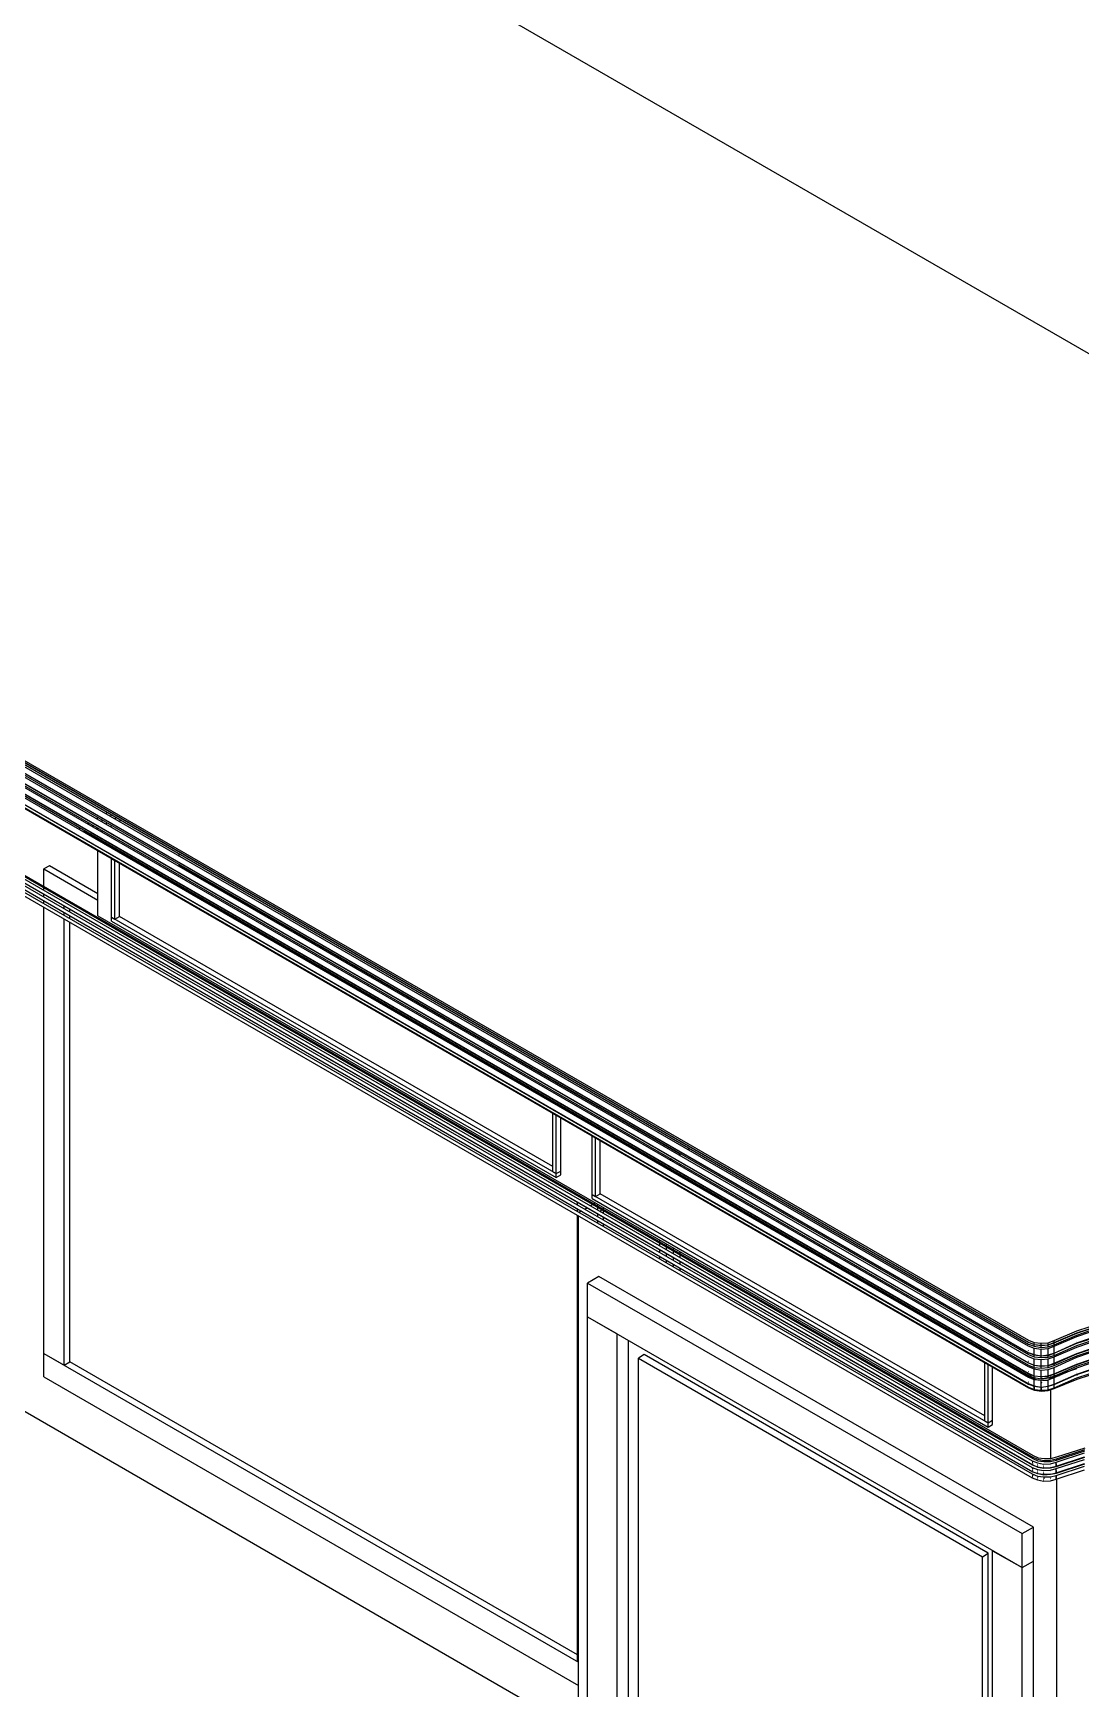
# Model space of a CAD drawing. Header units: inches. Extents: x 0.3 to 16.2, y 0.3 to 11.4.
# Drawn here: x 11.906 to 12.998, y 8.204 to 9.929 of the extents above; entities that cross this region are included whole.
import ezdxf

# ---------------------------------------------------------------- set-up
doc = ezdxf.new("R2010")
doc.units = ezdxf.units.IN
doc.header["$LTSCALE"] = 0.009843
doc.header["$MEASUREMENT"] = 0
doc.layers.add('GEOMETRY', color=7, linetype='Continuous')

msp = doc.modelspace()

# ---------------------------------------------------------------- linework, layer by layer
at = {"layer": 'GEOMETRY'}
for p, q in [((13.8654, 9.0992), (11.5606, 10.4299)), ((10.6354, 9.8933), (12.9433, 8.561)), ((10.6354, 9.8933), (12.9433, 8.561)), ((10.6386, 9.8957), (12.9437, 8.565)), ((10.6386, 9.8957), (12.9437, 8.565)), ((10.6386, 9.8937), (12.9437, 8.563)), ((10.639, 9.8976), (12.9437, 8.5669)), ((10.639, 9.8976), (12.9437, 8.5669)), ((10.639, 9.8957), (12.9437, 8.565)), ((10.6354, 9.8866), (12.9433, 8.5543)), ((10.6354, 9.8827), (12.9433, 8.55)), ((10.6354, 9.8827), (12.9433, 8.55)), ((10.6354, 9.8756), (12.9433, 8.5433)), ((10.6386, 9.8846), (12.9437, 8.5539)), ((10.6386, 9.8846), (12.9437, 8.5539)), ((10.6386, 9.8846), (12.9437, 8.5539)), ((10.6386, 9.8827), (12.9437, 8.552)), ((10.6386, 9.874), (12.9437, 8.5433)), ((10.6386, 9.874), (12.9437, 8.5433)), ((10.6386, 9.874), (12.9437, 8.5433)), ((10.6354, 9.8717), (12.9433, 8.5394)), ((10.6354, 9.8717), (12.9433, 8.5394)), ((10.6354, 9.865), (12.9433, 8.5327)), ((10.6354, 9.861), (12.9433, 8.5283)), ((10.6354, 9.861), (12.9433, 8.5283)), ((10.6386, 9.8717), (12.9437, 8.5409)), ((10.6386, 9.863), (12.9437, 8.5323)), ((10.6386, 9.863), (12.9437, 8.5323)), ((10.6386, 9.863), (12.9437, 8.5323)), ((10.6386, 9.861), (12.9437, 8.5303)), ((10.6354, 9.8539), (12.9433, 8.5217)), ((10.6386, 9.852), (12.9437, 8.5213)), ((10.6413, 9.8472), (12.9437, 8.5181)), ((10.6469, 9.8433), (12.9437, 8.5173)), ((10.6937, 9.7425), (12.9476, 8.4413)), ((10.6937, 9.7425), (12.9476, 8.4413)), ((10.6937, 9.7382), (12.9476, 8.437)), ((10.6937, 9.7358), (12.9476, 8.4343)), ((10.6937, 9.7358), (12.9476, 8.4343)), ((10.698, 9.7441), (12.948, 8.4449)), ((10.698, 9.7441), (12.948, 8.4449)), ((10.698, 9.7425), (12.948, 8.4437)), ((10.698, 9.7358), (12.948, 8.437)), ((10.6937, 9.7315), (12.9476, 8.4303)), ((10.6937, 9.7287), (12.9476, 8.4276)), ((10.6937, 9.7287), (12.9476, 8.4276)), ((10.6937, 9.7248), (12.9476, 8.4236)), ((10.698, 9.7291), (12.948, 8.4299)), ((11.9839, 9.1169), (11.9823, 9.1157)), ((11.9858, 9.1181), (11.9858, 9.1177)), ((11.9886, 9.1142), (11.987, 9.1134)), ((11.9906, 9.1154), (11.9906, 9.1154)), ((11.9953, 9.1126), (11.9953, 9.1126)), ((11.9559, 9.1004), (11.9539, 9.0996)), ((11.9606, 9.098), (11.9598, 9.0976)), ((11.9598, 9.0976), (12.9457, 8.5283)), ((11.9598, 9.0976), (12.9457, 8.5283)), ((11.9598, 9.0961), (11.9598, 9.0976)), ((11.965, 9.1059), (11.9634, 9.1051)), ((11.9669, 9.0961), (12.9469, 8.5303)), ((11.9669, 9.0961), (12.9469, 8.5303)), ((11.9669, 9.0961), (11.9669, 9.0961)), ((11.9697, 9.1031), (11.9681, 9.1024)), ((11.9744, 9.1114), (11.9728, 9.1106)), ((11.9744, 9.1004), (11.9728, 9.0996)), ((11.9791, 9.1087), (11.9776, 9.1079)), ((11.9791, 9.098), (11.9776, 9.0969)), ((11.9839, 9.1059), (11.9823, 9.1051)), ((11.9886, 9.1031), (11.987, 9.1024)), ((11.9933, 9.1114), (11.9917, 9.1106)), ((11.998, 9.1087), (11.9965, 9.1079)), ((12, 9.1098), (12, 9.1098)), ((11.9669, 9.0937), (11.9669, 9.0941)), ((11.9236, 9.0614), (11.9177, 9.0583)), ((11.974, 9.0323), (11.9236, 9.0614)), ((11.974, 9.0094), (11.974, 9.0772)), ((11.9882, 9.0689), (12.4516, 8.8016)), ((11.9882, 9.0689), (11.9917, 9.0669)), ((11.9882, 9.0689), (11.9917, 9.0669)), ((11.9882, 9.0079), (11.9882, 9.0689)), ((11.9917, 9.0059), (11.9917, 9.0669)), ((11.9965, 9.0087), (11.9965, 9.0642)), ((12.0587, 9.0756), (12.0587, 9.076)), ((12.0587, 9.0717), (12.0587, 9.0736)), ((12.0587, 9.061), (12.0587, 9.063)), ((12.5807, 8.761), (12.0587, 9.0622)), ((11.9177, 9.0583), (11.974, 9.0256)), ((11.9177, 9.0583), (11.974, 9.0256)), ((11.9177, 9.0398), (11.9177, 9.0583)), ((11.9177, 9.0358), (11.9177, 9.0386)), ((11.9177, 9.0291), (11.9177, 9.0319)), ((11.9177, 9.022), (11.9177, 9.0248)), ((11.9177, 8.5531), (11.9177, 9.0181)), ((11.939, 9.0169), (11.939, 9.0197)), ((11.939, 9.0098), (11.939, 9.0126)), ((11.9449, 9.0134), (11.9449, 9.0161)), ((11.9449, 9.0067), (11.9449, 9.0094)), ((11.974, 9.0094), (12.9484, 8.4469)), ((11.939, 8.5409), (11.939, 9.0059)), ((11.9449, 8.5445), (11.9449, 9.0024)), ((11.9882, 9.0079), (12.4516, 8.7406)), ((11.9882, 9.0079), (12.4516, 8.7406)), ((11.9882, 9.0079), (11.9917, 9.0059)), ((11.9882, 9.0039), (11.9882, 9.0079)), ((11.9882, 9.0039), (12.4516, 8.7366)), ((11.9917, 9.0059), (11.9965, 9.0087)), ((12.448, 8.748), (11.9965, 9.0087)), ((11.2594, 8.8614), (12.4748, 8.1594)), ((12.448, 8.8035), (12.4516, 8.8016)), ((12.448, 8.8035), (12.4516, 8.8016)), ((12.448, 8.7425), (12.448, 8.8035)), ((12.4516, 8.7406), (12.4516, 8.8016)), ((12.4563, 8.7433), (12.4563, 8.7988)), ((12.489, 8.7799), (12.9016, 8.5417)), ((12.489, 8.7799), (12.4925, 8.778)), ((12.489, 8.7799), (12.4925, 8.778)), ((12.489, 8.7189), (12.489, 8.7799)), ((12.4925, 8.7169), (12.4925, 8.778)), ((12.4972, 8.7197), (12.4972, 8.7752)), ((12.5925, 8.7677), (12.5925, 8.7677)), ((12.5701, 8.7547), (12.5717, 8.7559)), ((12.5701, 8.7547), (12.5717, 8.7559)), ((12.5717, 8.7559), (12.5701, 8.7547)), ((12.5736, 8.7567), (12.5736, 8.7567)), ((12.5736, 8.7528), (12.5736, 8.7547)), ((12.5795, 8.7602), (12.5807, 8.761)), ((12.5795, 8.7602), (12.5807, 8.761)), ((12.5811, 8.761), (12.5795, 8.7602)), ((12.5807, 8.7594), (12.5807, 8.761)), ((12.5807, 8.7488), (12.5807, 8.7504)), ((12.5906, 8.7665), (12.589, 8.7657)), ((12.448, 8.7425), (12.4516, 8.7406)), ((12.4516, 8.7406), (12.4563, 8.7433)), ((12.4516, 8.7406), (12.4563, 8.7433)), ((12.4516, 8.7406), (12.4563, 8.7433)), ((12.4516, 8.7366), (12.4516, 8.7406)), ((12.4516, 8.7366), (12.4563, 8.7394)), ((12.4563, 8.7394), (12.4563, 8.7433)), ((12.489, 8.7189), (12.9016, 8.4807)), ((12.489, 8.7189), (12.9016, 8.4807)), ((12.489, 8.7189), (12.4925, 8.7169)), ((12.489, 8.7146), (12.489, 8.7189)), ((12.4925, 8.7169), (12.4972, 8.7197)), ((12.898, 8.4882), (12.4972, 8.7197)), ((12.4736, 8.7079), (12.4736, 8.7106)), ((12.4736, 8.7012), (12.4736, 8.7039)), ((12.478, 8.7016), (12.4748, 8.7)), ((12.4839, 8.7047), (12.4815, 8.7035)), ((12.4898, 8.7083), (12.4874, 8.7071)), ((12.489, 8.7146), (12.9016, 8.4764)), ((12.4925, 8.7098), (12.4909, 8.7091)), ((12.4949, 8.7067), (12.4949, 8.7087)), ((12.4949, 8.7024), (12.4949, 8.7051)), ((12.4949, 8.6957), (12.4949, 8.6984)), ((12.4969, 8.7016), (12.4992, 8.7028)), ((12.4969, 8.7016), (12.4992, 8.7028)), ((12.4969, 8.7016), (12.4992, 8.7028)), ((12.5004, 8.7035), (12.5008, 8.7039)), ((12.5004, 8.7035), (12.5008, 8.7039)), ((12.5004, 8.7035), (12.5008, 8.7039)), ((12.5008, 8.7039), (12.5008, 8.7051)), ((12.5008, 8.7031), (12.5008, 8.7039)), ((12.5008, 8.6992), (12.5008, 8.702)), ((12.4736, 8.2323), (12.4736, 8.6972)), ((12.4748, 7.9665), (12.4748, 8.6965)), ((12.4949, 8.689), (12.4949, 8.6917)), ((12.5008, 8.6925), (12.5008, 8.6949)), ((12.5008, 8.6854), (12.5008, 8.6882)), ((12.5594, 8.6693), (12.5594, 8.6713)), ((12.5594, 8.6654), (12.5594, 8.6677)), ((12.5665, 8.6654), (12.5665, 8.6673)), ((12.5665, 8.661), (12.5665, 8.6638)), ((12.5594, 8.6583), (12.5594, 8.661)), ((12.5594, 8.6516), (12.5594, 8.6543)), ((12.5665, 8.6543), (12.5665, 8.6571)), ((12.5665, 8.6476), (12.5665, 8.6504)), ((12.5736, 8.661), (12.5736, 8.663)), ((12.5736, 8.6571), (12.5736, 8.6598)), ((12.5736, 8.6504), (12.5736, 8.6531)), ((12.5807, 8.6571), (12.5807, 8.6591)), ((12.5807, 8.6531), (12.5807, 8.6555)), ((12.5807, 8.6461), (12.5807, 8.6488)), ((12.4961, 8.6335), (12.4843, 8.6264)), ((12.9488, 8.372), (12.4961, 8.6335)), ((12.5736, 8.6433), (12.5736, 8.6461)), ((12.5807, 8.6394), (12.5807, 8.6421)), ((12.4843, 8.6264), (12.937, 8.3654)), ((12.4843, 8.6264), (12.937, 8.3654)), ((12.4843, 8.5913), (12.4843, 8.6264)), ((12.4843, 8.5913), (12.937, 8.3299)), ((12.4843, 8.5913), (12.515, 8.5736)), ((12.4843, 8.5913), (12.515, 8.5736)), ((12.4843, 8.0374), (12.4843, 8.5913)), ((12.9941, 8.5768), (13.0197, 8.585)), ((12.9941, 8.5768), (13.0197, 8.585)), ((12.9941, 8.5748), (13.0197, 8.5831)), ((12.9941, 8.5744), (13.0197, 8.5831)), ((12.9941, 8.5744), (13.0197, 8.5831)), ((12.9941, 8.5724), (13.0197, 8.5811)), ((12.9941, 8.5709), (13.0193, 8.5795)), ((12.9941, 8.5709), (13.0193, 8.5795)), ((12.515, 8.0197), (12.515, 8.5736)), ((12.5268, 8.0264), (12.5268, 8.5669)), ((12.9433, 8.561), (12.9496, 8.5587)), ((12.9433, 8.561), (12.9496, 8.5587)), ((12.9437, 8.5669), (12.9496, 8.5646)), ((12.9437, 8.5669), (12.9496, 8.5646)), ((12.9437, 8.565), (12.9496, 8.5626)), ((12.9437, 8.565), (12.9496, 8.5626)), ((12.9437, 8.565), (12.9496, 8.5626)), ((12.9437, 8.563), (12.9496, 8.5606)), ((12.9496, 8.5626), (12.9496, 8.5646)), ((12.9496, 8.5646), (12.9567, 8.5638)), ((12.9496, 8.5646), (12.9567, 8.5638)), ((12.9496, 8.5626), (12.9567, 8.5618)), ((12.9496, 8.5606), (12.9496, 8.5626)), ((12.9496, 8.5626), (12.9567, 8.5614)), ((12.9496, 8.5626), (12.9567, 8.5614)), ((12.9496, 8.5606), (12.9567, 8.5594)), ((12.9567, 8.5638), (12.9642, 8.5642)), ((12.9567, 8.5638), (12.9642, 8.5642)), ((12.9567, 8.5618), (12.9567, 8.5638)), ((12.9567, 8.5618), (12.9642, 8.5622)), ((12.9567, 8.5614), (12.9642, 8.5622)), ((12.9567, 8.5614), (12.9642, 8.5622)), ((12.9567, 8.5594), (12.9567, 8.5614)), ((12.9567, 8.5594), (12.9642, 8.5602)), ((12.9642, 8.5642), (12.9705, 8.5665)), ((12.9642, 8.5642), (12.9705, 8.5665)), ((12.9642, 8.5622), (12.9705, 8.5646)), ((12.9642, 8.5622), (12.9642, 8.5642)), ((12.9642, 8.5622), (12.9705, 8.5642)), ((12.9642, 8.5622), (12.9705, 8.5642)), ((12.9642, 8.5602), (12.9642, 8.5622)), ((12.9642, 8.5602), (12.9705, 8.5622)), ((12.9642, 8.5583), (12.9705, 8.5606)), ((12.9642, 8.5583), (12.9705, 8.5606)), ((12.9705, 8.5665), (12.9941, 8.5768)), ((12.9705, 8.5665), (12.9941, 8.5768)), ((12.9705, 8.5646), (12.9941, 8.5748)), ((12.9705, 8.5642), (12.9941, 8.5744)), ((12.9705, 8.5642), (12.9941, 8.5744)), ((12.9705, 8.5622), (12.9941, 8.5724)), ((12.9705, 8.5606), (12.9941, 8.5709)), ((12.9705, 8.5606), (12.9941, 8.5709)), ((12.9705, 8.5646), (12.9705, 8.5665)), ((12.9705, 8.5535), (12.9941, 8.5642)), ((12.9705, 8.5622), (12.9705, 8.5642)), ((12.9705, 8.5535), (12.9941, 8.5638)), ((12.9705, 8.5535), (12.9941, 8.5638)), ((12.9705, 8.5535), (12.9941, 8.5638)), ((12.9705, 8.5512), (12.9941, 8.5614)), ((12.9705, 8.5535), (12.9705, 8.5606)), ((12.9941, 8.5642), (13.0193, 8.5728)), ((12.9941, 8.5638), (13.0197, 8.572)), ((12.9941, 8.5638), (13.0197, 8.572)), ((12.9941, 8.5638), (13.0197, 8.572)), ((12.9941, 8.5614), (13.0197, 8.5701)), ((12.9941, 8.5598), (13.0193, 8.5685)), ((12.9941, 8.5598), (13.0193, 8.5685)), ((12.9941, 8.5657), (12.9941, 8.5657)), ((12.9941, 8.5657), (12.9941, 8.5657)), ((12.9941, 8.5531), (13.0193, 8.5618)), ((12.9941, 8.5528), (13.0197, 8.5614)), ((12.9941, 8.5528), (13.0197, 8.5614)), ((12.9941, 8.5528), (13.0197, 8.5614)), ((11.9177, 8.5531), (12.4748, 8.2315)), ((11.9177, 8.5531), (12.4748, 8.2315)), ((11.9177, 8.5531), (11.939, 8.5409)), ((11.9177, 8.5287), (11.9177, 8.5531)), ((11.939, 8.5409), (11.9449, 8.5445)), ((12.4736, 8.239), (11.9449, 8.5445)), ((12.5433, 8.552), (12.5374, 8.5484)), ((12.5374, 8.5484), (12.8957, 8.3413)), ((12.5374, 8.5484), (12.8957, 8.3413)), ((12.5374, 8.0327), (12.5374, 8.5484)), ((12.9016, 8.3449), (12.5433, 8.552)), ((12.898, 8.5437), (12.9016, 8.5417)), ((12.898, 8.5437), (12.9016, 8.5417)), ((12.898, 8.4827), (12.898, 8.5437)), ((12.9433, 8.5563), (12.9437, 8.5559)), ((12.9433, 8.5563), (12.9437, 8.5559)), ((12.9433, 8.5543), (12.9496, 8.552)), ((12.9433, 8.55), (12.9496, 8.5476)), ((12.9433, 8.55), (12.9496, 8.5476)), ((12.9433, 8.5453), (12.9437, 8.5453)), ((12.9433, 8.5453), (12.9437, 8.5453)), ((12.9433, 8.5433), (12.9496, 8.5409)), ((12.9437, 8.5539), (12.9496, 8.5516)), ((12.9437, 8.5539), (12.9496, 8.5516)), ((12.9437, 8.5539), (12.9496, 8.5516)), ((12.9437, 8.552), (12.9496, 8.5496)), ((12.9437, 8.5433), (12.9496, 8.5409)), ((12.9437, 8.5433), (12.9496, 8.5409)), ((12.9437, 8.5433), (12.9496, 8.5409)), ((12.9496, 8.552), (12.9496, 8.5587)), ((12.9496, 8.5587), (12.9567, 8.5575)), ((12.9496, 8.5587), (12.9567, 8.5575)), ((12.9496, 8.5535), (12.9496, 8.5535)), ((12.9496, 8.5516), (12.9496, 8.5535)), ((12.9496, 8.5535), (12.9496, 8.5535)), ((12.9496, 8.552), (12.9567, 8.5508)), ((12.9496, 8.5516), (12.9567, 8.5508)), ((12.9496, 8.5496), (12.9496, 8.5516)), ((12.9496, 8.5516), (12.9567, 8.5508)), ((12.9496, 8.5516), (12.9567, 8.5508)), ((12.9496, 8.5496), (12.9567, 8.5488)), ((12.9496, 8.5409), (12.9496, 8.5476)), ((12.9496, 8.5476), (12.9567, 8.5469)), ((12.9496, 8.5476), (12.9567, 8.5469)), ((12.9496, 8.5429), (12.9496, 8.5429)), ((12.9496, 8.5409), (12.9496, 8.5429)), ((12.9496, 8.5429), (12.9496, 8.5429)), ((12.9567, 8.5575), (12.9642, 8.5583)), ((12.9567, 8.5575), (12.9642, 8.5583)), ((12.9567, 8.5508), (12.9567, 8.5575)), ((12.9567, 8.5508), (12.9567, 8.5528)), ((12.9567, 8.5508), (12.9642, 8.5516)), ((12.9567, 8.5508), (12.9642, 8.5512)), ((12.9567, 8.5508), (12.9642, 8.5512)), ((12.9567, 8.5508), (12.9642, 8.5512)), ((12.9567, 8.5488), (12.9567, 8.5508)), ((12.9567, 8.5488), (12.9642, 8.5492)), ((12.9567, 8.5469), (12.9642, 8.5476)), ((12.9567, 8.5469), (12.9642, 8.5476)), ((12.9567, 8.5402), (12.9567, 8.5469)), ((12.9642, 8.5516), (12.9642, 8.5583)), ((12.9642, 8.5516), (12.9705, 8.5535)), ((12.9642, 8.5512), (12.9705, 8.5535)), ((12.9642, 8.5512), (12.9705, 8.5535)), ((12.9642, 8.5512), (12.9705, 8.5535)), ((12.9642, 8.5512), (12.9642, 8.5531)), ((12.9642, 8.5492), (12.9642, 8.5512)), ((12.9642, 8.5492), (12.9705, 8.5512)), ((12.9642, 8.5476), (12.9705, 8.5496)), ((12.9642, 8.5476), (12.9705, 8.5496)), ((12.9642, 8.5406), (12.9642, 8.5476)), ((12.9642, 8.5406), (12.9705, 8.5429)), ((12.9705, 8.5496), (12.9941, 8.5598)), ((12.9705, 8.5496), (12.9941, 8.5598)), ((12.9705, 8.5535), (12.9705, 8.5555)), ((12.9705, 8.5512), (12.9705, 8.5535)), ((12.9705, 8.5429), (12.9941, 8.5531)), ((12.9705, 8.5425), (12.9941, 8.5528)), ((12.9705, 8.5425), (12.9941, 8.5528)), ((12.9705, 8.5425), (12.9941, 8.5528)), ((12.9705, 8.5406), (12.9941, 8.5508)), ((12.9705, 8.5429), (12.9705, 8.5496)), ((12.9705, 8.5386), (12.9941, 8.5492)), ((12.9705, 8.5386), (12.9941, 8.5492)), ((12.9705, 8.5425), (12.9705, 8.5445)), ((12.9941, 8.5508), (13.0197, 8.5594)), ((12.9941, 8.5492), (13.0193, 8.5579)), ((12.9941, 8.5492), (13.0193, 8.5579)), ((12.9941, 8.5547), (12.9941, 8.5547)), ((12.9941, 8.5547), (12.9941, 8.5547)), ((12.9941, 8.5421), (13.0193, 8.5508)), ((12.9941, 8.5417), (13.0197, 8.5504)), ((12.9941, 8.5417), (13.0197, 8.5504)), ((12.9941, 8.5417), (13.0197, 8.5504)), ((12.9941, 8.5398), (13.0197, 8.5484)), ((12.9941, 8.5382), (13.0193, 8.5469)), ((12.9941, 8.5382), (13.0193, 8.5469)), ((12.9941, 8.5441), (12.9941, 8.5441)), ((12.9941, 8.5441), (12.9941, 8.5441)), ((11.9177, 8.5287), (12.4748, 8.2071)), ((12.9016, 8.4807), (12.9016, 8.5417)), ((12.9063, 8.4835), (12.9063, 8.539)), ((12.9433, 8.5394), (12.9496, 8.537)), ((12.9433, 8.5394), (12.9496, 8.537)), ((12.9433, 8.5343), (12.9437, 8.5343)), ((12.9433, 8.5343), (12.9437, 8.5343)), ((12.9433, 8.5327), (12.9496, 8.5299)), ((12.9433, 8.5283), (12.9496, 8.526)), ((12.9433, 8.5283), (12.9496, 8.526)), ((12.9437, 8.5409), (12.9496, 8.5386)), ((12.9437, 8.5323), (12.9496, 8.5299)), ((12.9437, 8.5323), (12.9496, 8.5299)), ((12.9437, 8.5323), (12.9496, 8.5299)), ((12.9437, 8.5303), (12.9496, 8.528)), ((12.9457, 8.5283), (12.9516, 8.526)), ((12.9457, 8.5283), (12.9516, 8.526)), ((12.9496, 8.5409), (12.9567, 8.5402)), ((12.9496, 8.5409), (12.9567, 8.5398)), ((12.9496, 8.5386), (12.9496, 8.5409)), ((12.9496, 8.5409), (12.9567, 8.5398)), ((12.9496, 8.5409), (12.9567, 8.5398)), ((12.9496, 8.5386), (12.9567, 8.5378)), ((12.9496, 8.5299), (12.9496, 8.537)), ((12.9496, 8.537), (12.9567, 8.5358)), ((12.9496, 8.537), (12.9567, 8.5358)), ((12.9496, 8.5319), (12.9496, 8.5319)), ((12.9496, 8.5299), (12.9496, 8.5319)), ((12.9496, 8.5319), (12.9496, 8.5319)), ((12.9496, 8.5299), (12.9567, 8.5291)), ((12.9496, 8.5299), (12.9567, 8.5291)), ((12.9496, 8.528), (12.9496, 8.5299)), ((12.9496, 8.5299), (12.9567, 8.5291)), ((12.9496, 8.5299), (12.9567, 8.5291)), ((12.9496, 8.528), (12.9567, 8.5268)), ((12.9496, 8.5193), (12.9496, 8.526)), ((12.9496, 8.526), (12.9567, 8.5252)), ((12.9496, 8.526), (12.9567, 8.5252)), ((12.9516, 8.5256), (12.9516, 8.526)), ((12.9516, 8.526), (12.9583, 8.5252)), ((12.9516, 8.526), (12.9583, 8.5252)), ((12.9567, 8.5398), (12.9567, 8.5417)), ((12.9567, 8.5402), (12.9642, 8.5406)), ((12.9567, 8.5398), (12.9642, 8.5406)), ((12.9567, 8.5398), (12.9642, 8.5406)), ((12.9567, 8.5398), (12.9642, 8.5406)), ((12.9567, 8.5378), (12.9567, 8.5398)), ((12.9567, 8.5378), (12.9642, 8.5386)), ((12.9567, 8.5358), (12.9642, 8.5366)), ((12.9567, 8.5358), (12.9642, 8.5366)), ((12.9567, 8.5291), (12.9567, 8.5358)), ((12.9567, 8.5291), (12.9567, 8.5311)), ((12.9567, 8.5291), (12.9642, 8.5299)), ((12.9567, 8.5291), (12.9642, 8.5295)), ((12.9567, 8.5291), (12.9642, 8.5295)), ((12.9567, 8.5291), (12.9642, 8.5295)), ((12.9567, 8.5295), (12.9602, 8.5291)), ((12.9567, 8.5295), (12.9602, 8.5291)), ((12.9567, 8.5268), (12.9567, 8.5291)), ((12.9567, 8.5268), (12.9642, 8.5276)), ((12.9567, 8.5276), (12.9591, 8.5272)), ((12.9567, 8.5276), (12.9591, 8.5272)), ((12.9591, 8.5272), (12.9661, 8.5276)), ((12.9591, 8.5272), (12.9661, 8.5276)), ((12.9602, 8.5291), (12.9642, 8.5291)), ((12.9602, 8.5291), (12.9642, 8.5291)), ((12.9642, 8.5406), (12.9642, 8.5425)), ((12.9642, 8.5406), (12.9705, 8.5425)), ((12.9642, 8.5406), (12.9705, 8.5425)), ((12.9642, 8.5406), (12.9705, 8.5425)), ((12.9642, 8.5386), (12.9642, 8.5406)), ((12.9642, 8.5386), (12.9705, 8.5406)), ((12.9642, 8.5366), (12.9705, 8.5386)), ((12.9642, 8.5366), (12.9705, 8.5386)), ((12.9642, 8.5299), (12.9642, 8.5366)), ((12.9642, 8.5299), (12.9705, 8.5319)), ((12.9642, 8.5295), (12.9642, 8.5315)), ((12.9642, 8.5295), (12.9705, 8.5315)), ((12.9642, 8.5295), (12.9705, 8.5315)), ((12.9642, 8.5295), (12.9705, 8.5315)), ((12.9642, 8.5276), (12.9642, 8.5295)), ((12.9642, 8.5276), (12.9705, 8.5295)), ((12.9642, 8.5256), (12.9705, 8.528)), ((12.9642, 8.5256), (12.9705, 8.528)), ((12.9661, 8.5276), (12.972, 8.5291)), ((12.9661, 8.5276), (12.972, 8.5291)), ((12.9661, 8.5264), (12.9661, 8.5276)), ((12.9669, 8.5276), (12.9669, 8.5291)), ((12.9705, 8.5406), (12.9705, 8.5425)), ((12.9705, 8.5319), (12.9941, 8.5421)), ((12.9705, 8.5315), (12.9941, 8.5417)), ((12.9705, 8.5315), (12.9941, 8.5417)), ((12.9705, 8.5315), (12.9941, 8.5417)), ((12.9705, 8.5295), (12.9941, 8.5398)), ((12.9705, 8.5319), (12.9705, 8.5386)), ((12.9705, 8.528), (12.9941, 8.5382)), ((12.9705, 8.528), (12.9941, 8.5382)), ((12.9705, 8.5315), (12.9705, 8.5339)), ((12.9705, 8.5213), (12.9941, 8.5315)), ((12.9705, 8.5295), (12.9705, 8.5315)), ((12.9705, 8.5209), (12.9941, 8.5311)), ((12.9705, 8.5303), (12.9732, 8.5307)), ((12.9705, 8.5303), (12.9732, 8.5307)), ((12.9705, 8.5213), (12.9705, 8.528)), ((12.9705, 8.5173), (12.9941, 8.5276)), ((12.9705, 8.5165), (12.9945, 8.5264)), ((12.972, 8.5291), (12.976, 8.5303)), ((12.972, 8.5291), (12.976, 8.5303)), ((12.9732, 8.5307), (12.9941, 8.5374)), ((12.9732, 8.5307), (12.9941, 8.5374)), ((12.9941, 8.5315), (13.0193, 8.5402)), ((12.9941, 8.5311), (13.0197, 8.5398)), ((12.9941, 8.5276), (13.0197, 8.5362)), ((12.9941, 8.5331), (12.9941, 8.5331)), ((12.9941, 8.5331), (12.9941, 8.5331)), ((12.9941, 8.5323), (12.9941, 8.5323)), ((12.9941, 8.5323), (12.9941, 8.5323)), ((12.9941, 8.5303), (12.9945, 8.5307)), ((12.9941, 8.5303), (12.9945, 8.5307)), ((12.9945, 8.5264), (13.0201, 8.5346)), ((12.9433, 8.5236), (12.9437, 8.5236)), ((12.9433, 8.5236), (12.9437, 8.5236)), ((12.9433, 8.5228), (12.9437, 8.5228)), ((12.9433, 8.5228), (12.9437, 8.5228)), ((12.9433, 8.5217), (12.9496, 8.5193)), ((12.9437, 8.5217), (12.9437, 8.5213)), ((12.9437, 8.5217), (12.9437, 8.5213)), ((12.9437, 8.5213), (12.9496, 8.5189)), ((12.9437, 8.5181), (12.9496, 8.5157)), ((12.9437, 8.5173), (12.95, 8.515)), ((12.9496, 8.5213), (12.9496, 8.5213)), ((12.9496, 8.5189), (12.9496, 8.5213)), ((12.9496, 8.5213), (12.9496, 8.5213)), ((12.9496, 8.5205), (12.9496, 8.5205)), ((12.9496, 8.5157), (12.9496, 8.5205)), ((12.9496, 8.5205), (12.9496, 8.5205)), ((12.9496, 8.5193), (12.9567, 8.5181)), ((12.9496, 8.5189), (12.9567, 8.5181)), ((12.9496, 8.5189), (12.95, 8.5189)), ((12.9496, 8.5189), (12.95, 8.5189)), ((12.9496, 8.5157), (12.9567, 8.515)), ((12.95, 8.515), (12.95, 8.5189)), ((12.95, 8.515), (12.9571, 8.5138)), ((12.9567, 8.5252), (12.9642, 8.5256)), ((12.9567, 8.5252), (12.9642, 8.5256)), ((12.9567, 8.5181), (12.9567, 8.5252)), ((12.9567, 8.5232), (12.9575, 8.5228)), ((12.9567, 8.5232), (12.9575, 8.5228)), ((12.9567, 8.5181), (12.9567, 8.5201)), ((12.9567, 8.515), (12.9567, 8.5197)), ((12.9567, 8.5181), (12.9642, 8.5189)), ((12.9567, 8.5181), (12.9642, 8.5189)), ((12.9567, 8.5181), (12.9571, 8.5181)), ((12.9567, 8.5181), (12.9571, 8.5181)), ((12.9567, 8.5177), (12.9575, 8.5173)), ((12.9567, 8.515), (12.9642, 8.5154)), ((12.9571, 8.5138), (12.9571, 8.5181)), ((12.9571, 8.5138), (12.9642, 8.5146)), ((12.9583, 8.5252), (12.9642, 8.5252)), ((12.9583, 8.5252), (12.9642, 8.5252)), ((12.9642, 8.5189), (12.9642, 8.5256)), ((12.9642, 8.5232), (12.9646, 8.5232)), ((12.9642, 8.5232), (12.9646, 8.5232)), ((12.9642, 8.5189), (12.9705, 8.5213)), ((12.9642, 8.5189), (12.9642, 8.5209)), ((12.9642, 8.5189), (12.9705, 8.5209)), ((12.9642, 8.5154), (12.9642, 8.5201)), ((12.9642, 8.5185), (12.9642, 8.5185)), ((12.9642, 8.5146), (12.9642, 8.5185)), ((12.9642, 8.5185), (12.9642, 8.5185)), ((12.9642, 8.5181), (12.9646, 8.5181)), ((12.9642, 8.5154), (12.9705, 8.5173)), ((12.9642, 8.5146), (12.9705, 8.5165)), ((12.9669, 8.4437), (12.9669, 8.5154)), ((12.9705, 8.5252), (12.9709, 8.5252)), ((12.9705, 8.5252), (12.9709, 8.5252)), ((12.9705, 8.5209), (12.9705, 8.5228)), ((12.9705, 8.5173), (12.9705, 8.522)), ((12.9705, 8.5165), (12.9705, 8.5205)), ((12.9705, 8.5197), (12.9709, 8.5197)), ((12.898, 8.4827), (12.9016, 8.4807)), ((12.9016, 8.4807), (12.9063, 8.4835)), ((12.9016, 8.4807), (12.9063, 8.4835)), ((12.9016, 8.4807), (12.9063, 8.4835)), ((12.9016, 8.4764), (12.9016, 8.4807)), ((12.9016, 8.4764), (12.9063, 8.4791)), ((12.9063, 8.4791), (12.9063, 8.4835)), ((12.9476, 8.4413), (12.9531, 8.439)), ((12.9476, 8.4413), (12.9531, 8.439)), ((12.9476, 8.4398), (12.948, 8.4398)), ((12.9476, 8.4398), (12.948, 8.4398)), ((12.948, 8.4449), (12.9535, 8.4429)), ((12.948, 8.4449), (12.9535, 8.4429)), ((12.948, 8.4437), (12.9535, 8.4413)), ((12.9484, 8.4469), (12.9539, 8.4445)), ((12.9535, 8.4429), (12.9598, 8.4417)), ((12.9535, 8.4429), (12.9598, 8.4417)), ((12.9535, 8.4413), (12.9598, 8.4406)), ((12.9539, 8.4445), (12.9602, 8.4437)), ((12.9598, 8.4417), (12.9665, 8.4421)), ((12.9598, 8.4417), (12.9665, 8.4421)), ((12.9598, 8.4406), (12.9665, 8.4406)), ((12.9602, 8.4437), (12.9669, 8.4437)), ((12.9665, 8.4421), (12.9728, 8.4433)), ((12.9665, 8.4421), (12.9728, 8.4433)), ((12.9665, 8.4406), (12.9728, 8.4421)), ((12.9665, 8.4382), (12.9724, 8.4398)), ((12.9665, 8.4382), (12.9724, 8.4398)), ((12.9669, 8.4437), (12.9732, 8.4453)), ((12.9724, 8.4398), (13.002, 8.4496)), ((12.9724, 8.4398), (13.002, 8.4496)), ((12.9724, 8.4358), (13.002, 8.4453)), ((12.9724, 8.4331), (13.002, 8.4425)), ((12.9724, 8.4331), (13.002, 8.4425)), ((12.9724, 8.4358), (12.9724, 8.4398)), ((12.9728, 8.4433), (13.0024, 8.4531)), ((12.9728, 8.4433), (13.0024, 8.4531)), ((12.9728, 8.4421), (13.0024, 8.4516)), ((12.9728, 8.4354), (13.0024, 8.4449)), ((12.9728, 8.4421), (12.9728, 8.4433)), ((12.9732, 8.4453), (13.0028, 8.4547)), ((12.9476, 8.4386), (12.948, 8.4382)), ((12.9476, 8.4386), (12.948, 8.4382)), ((12.9476, 8.4386), (12.948, 8.4382)), ((12.9476, 8.437), (12.9531, 8.435)), ((12.9476, 8.4343), (12.9531, 8.4323)), ((12.9476, 8.4343), (12.9531, 8.4323)), ((12.9476, 8.4331), (12.948, 8.4327)), ((12.9476, 8.4331), (12.948, 8.4327)), ((12.9476, 8.4319), (12.948, 8.4315)), ((12.9476, 8.4319), (12.948, 8.4315)), ((12.9476, 8.4319), (12.948, 8.4315)), ((12.9476, 8.4303), (12.9531, 8.428)), ((12.9476, 8.4276), (12.9531, 8.4252)), ((12.9476, 8.4276), (12.9531, 8.4252)), ((12.9476, 8.4268), (12.9484, 8.4264)), ((12.9476, 8.4268), (12.9484, 8.4264)), ((12.9476, 8.4264), (12.948, 8.426)), ((12.9476, 8.4264), (12.948, 8.426)), ((12.9476, 8.4248), (12.948, 8.4248)), ((12.9476, 8.4236), (12.9531, 8.4213)), ((12.948, 8.437), (12.9535, 8.4346)), ((12.948, 8.4299), (12.9535, 8.428)), ((12.9531, 8.439), (12.9594, 8.4378)), ((12.9531, 8.439), (12.9594, 8.4378)), ((12.9531, 8.4374), (12.9535, 8.4374)), ((12.9531, 8.4374), (12.9535, 8.4374)), ((12.9531, 8.4362), (12.9535, 8.4358)), ((12.9531, 8.4362), (12.9535, 8.4358)), ((12.9531, 8.4362), (12.9535, 8.4358)), ((12.9531, 8.435), (12.9594, 8.4339)), ((12.9531, 8.4323), (12.9594, 8.4311)), ((12.9531, 8.4323), (12.9594, 8.4311)), ((12.9531, 8.4307), (12.9535, 8.4307)), ((12.9531, 8.4307), (12.9535, 8.4307)), ((12.9531, 8.4295), (12.9535, 8.4291)), ((12.9531, 8.4295), (12.9535, 8.4291)), ((12.9531, 8.4295), (12.9535, 8.4291)), ((12.9531, 8.428), (12.9594, 8.4272)), ((12.9531, 8.4252), (12.9594, 8.4244)), ((12.9531, 8.4252), (12.9594, 8.4244)), ((12.9531, 8.4244), (12.9539, 8.4244)), ((12.9531, 8.4244), (12.9539, 8.4244)), ((12.9531, 8.424), (12.9535, 8.4236)), ((12.9531, 8.424), (12.9535, 8.4236)), ((12.9531, 8.4224), (12.9535, 8.4224)), ((12.9535, 8.4346), (12.9598, 8.4335)), ((12.9535, 8.428), (12.9598, 8.4268)), ((12.9594, 8.4378), (12.9665, 8.4382)), ((12.9594, 8.4378), (12.9665, 8.4382)), ((12.9594, 8.4362), (12.9598, 8.4362)), ((12.9594, 8.4362), (12.9598, 8.4362)), ((12.9594, 8.435), (12.9598, 8.435)), ((12.9594, 8.435), (12.9598, 8.435)), ((12.9594, 8.435), (12.9598, 8.435)), ((12.9594, 8.4339), (12.9665, 8.4343)), ((12.9594, 8.4311), (12.9665, 8.4315)), ((12.9594, 8.4311), (12.9665, 8.4315)), ((12.9594, 8.4295), (12.9598, 8.4295)), ((12.9594, 8.4295), (12.9598, 8.4295)), ((12.9594, 8.4283), (12.9598, 8.428)), ((12.9594, 8.4283), (12.9598, 8.428)), ((12.9594, 8.4283), (12.9598, 8.428)), ((12.9594, 8.4272), (12.9665, 8.4272)), ((12.9594, 8.4244), (12.9665, 8.4244)), ((12.9594, 8.4244), (12.9665, 8.4244)), ((12.9594, 8.4232), (12.9602, 8.4232)), ((12.9594, 8.4232), (12.9602, 8.4232)), ((12.9594, 8.4228), (12.9598, 8.4228)), ((12.9594, 8.4228), (12.9598, 8.4228)), ((12.9598, 8.4335), (12.9665, 8.4339)), ((12.9598, 8.4268), (12.9665, 8.4272)), ((12.9665, 8.4366), (12.9665, 8.4366)), ((12.9665, 8.4366), (12.9665, 8.4366)), ((12.9665, 8.4343), (12.9724, 8.4358)), ((12.9665, 8.4339), (12.9728, 8.4354)), ((12.9665, 8.435), (12.9665, 8.435)), ((12.9665, 8.435), (12.9665, 8.435)), ((12.9665, 8.435), (12.9665, 8.435)), ((12.9665, 8.4315), (12.9724, 8.4331)), ((12.9665, 8.4315), (12.9724, 8.4331)), ((12.9665, 8.4299), (12.9665, 8.4299)), ((12.9665, 8.4299), (12.9665, 8.4299)), ((12.9665, 8.4272), (12.9724, 8.4287)), ((12.9665, 8.4283), (12.9665, 8.4283)), ((12.9665, 8.4283), (12.9665, 8.4283)), ((12.9665, 8.4272), (12.9728, 8.4283)), ((12.9665, 8.4283), (12.9665, 8.4283)), ((12.9665, 8.4244), (12.9724, 8.426)), ((12.9665, 8.4244), (12.9724, 8.426)), ((12.9665, 8.4232), (12.9669, 8.4232)), ((12.9665, 8.4232), (12.9669, 8.4232)), ((12.9665, 8.4228), (12.9665, 8.4228)), ((12.9665, 8.4228), (12.9665, 8.4228)), ((12.9724, 8.4287), (13.002, 8.4386)), ((12.9724, 8.4378), (12.9728, 8.4382)), ((12.9724, 8.4378), (12.9728, 8.4382)), ((12.9724, 8.4366), (12.9728, 8.4366)), ((12.9724, 8.4366), (12.9728, 8.4366)), ((12.9724, 8.4366), (12.9728, 8.4366)), ((12.9724, 8.426), (13.002, 8.4358)), ((12.9724, 8.426), (13.002, 8.4358)), ((12.9724, 8.4287), (12.9724, 8.4331)), ((12.9724, 8.422), (13.002, 8.4319)), ((12.9724, 8.4311), (12.9728, 8.4311)), ((12.9724, 8.4311), (12.9728, 8.4311)), ((12.9724, 8.4299), (12.9728, 8.4299)), ((12.9724, 8.4299), (12.9728, 8.4299)), ((12.9724, 8.4299), (12.9728, 8.4299)), ((12.9724, 8.422), (12.9724, 8.426)), ((12.9724, 8.4248), (12.9732, 8.4248)), ((12.9724, 8.4248), (12.9732, 8.4248)), ((12.9724, 8.4244), (12.9728, 8.4244)), ((12.9724, 8.4244), (12.9728, 8.4244)), ((12.9724, 8.4232), (12.9728, 8.4232)), ((12.9728, 8.4283), (13.0024, 8.4382)), ((12.9728, 8.4366), (12.9728, 8.4382)), ((12.9728, 8.4354), (12.9728, 8.4366)), ((12.9728, 8.4299), (12.9728, 8.4311)), ((12.9728, 8.4283), (12.9728, 8.4299)), ((12.9728, 8.4232), (12.9728, 8.4244)), ((12.9732, 7.6917), (12.9732, 8.4224)), ((12.9531, 8.4213), (12.9594, 8.4201)), ((12.9594, 8.4213), (12.9598, 8.4213)), ((12.9594, 8.4201), (12.9665, 8.4205)), ((12.9665, 8.4205), (12.9724, 8.422)), ((12.9665, 8.4217), (12.9665, 8.4217)), ((12.937, 8.3654), (12.9488, 8.372)), ((12.937, 8.3654), (12.9488, 8.372)), ((12.9488, 8.3366), (12.9488, 8.372)), ((12.937, 8.3299), (12.937, 8.3654)), ((12.8957, 8.3413), (12.9016, 8.3449)), ((12.8957, 8.3413), (12.9016, 8.3449)), ((12.8957, 7.8256), (12.8957, 8.3413)), ((12.9016, 7.8287), (12.9016, 8.3449)), ((12.9063, 8.3476), (12.937, 8.3299)), ((12.9063, 8.3476), (12.937, 8.3299)), ((12.9063, 7.7937), (12.9063, 8.3476)), ((12.937, 8.3299), (12.9488, 8.3366)), ((12.937, 8.3299), (12.9488, 8.3366)), ((12.937, 8.3299), (12.9488, 8.3366)), ((12.9488, 7.7827), (12.9488, 8.3366)), ((12.937, 7.776), (12.937, 8.3299)), ((12.4736, 8.2323), (12.4748, 8.2315))]:
    msp.add_line(p, q, dxfattribs=at)

doc.saveas('drawing.dxf')
